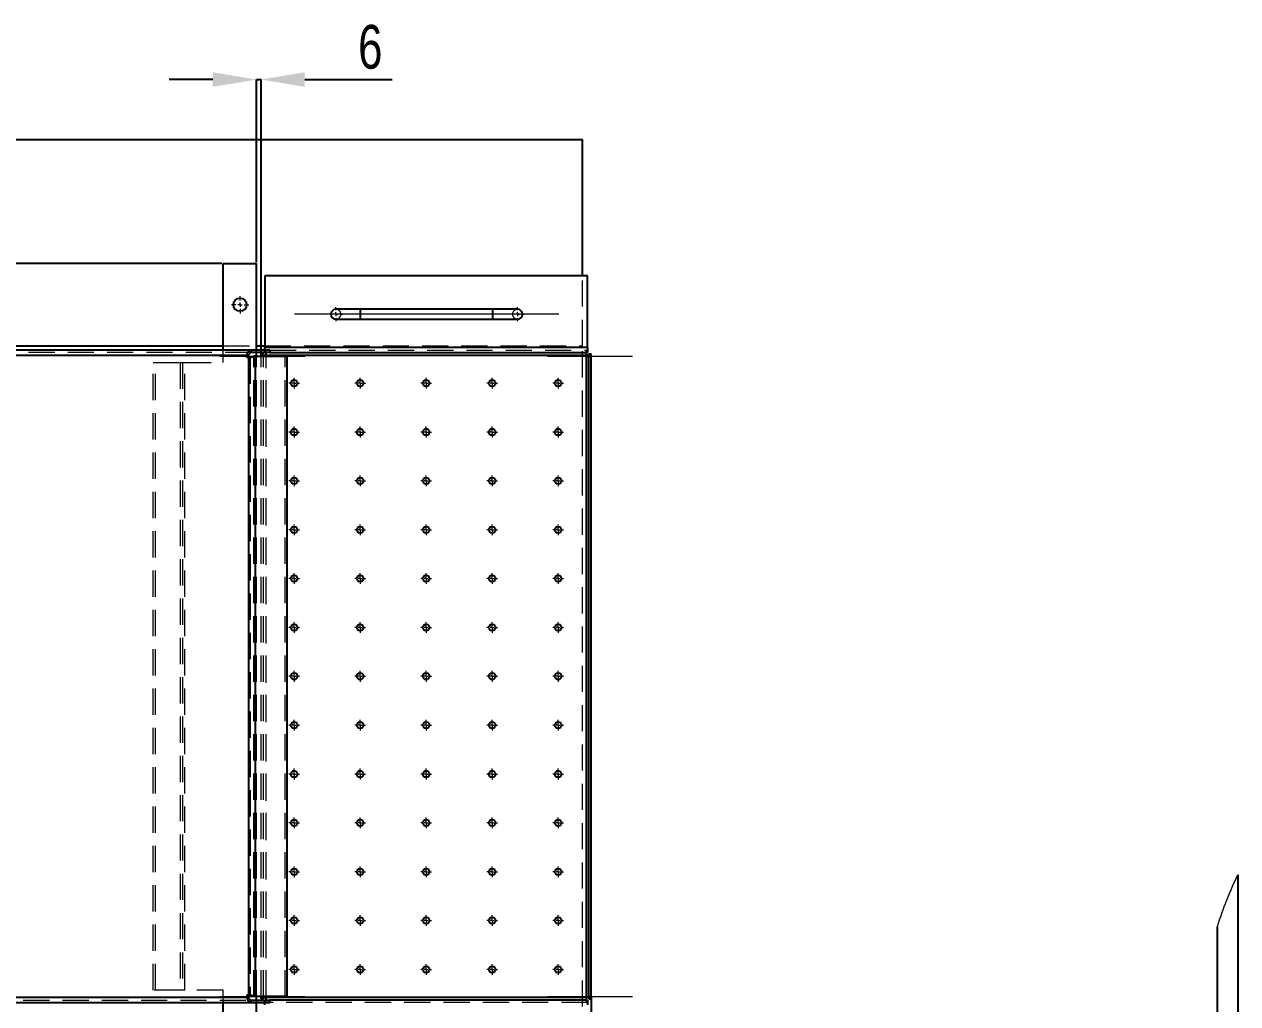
# Model space of a CAD drawing. Header units: millimetres. Extents: x 15 to 1266, y -324 to 294.
# Drawn here: x 541.8 to 600.6, y 76.3 to 123.7 of the extents above; entities that cross this region are included whole.
import ezdxf

# ---------------------------------------------------------------- set-up
doc = ezdxf.new("R2010")
doc.units = ezdxf.units.MM
doc.header["$PDSIZE"] = -1
doc.linetypes.add('CENTERX2', pattern=[20.32, 12.7, -2.54, 2.54, -2.54])
doc.linetypes.add('HIDDEN', pattern=[1.905, 1.27, -0.635])
doc.layers.add('FORMAT', color=7, linetype='Continuous')
doc.styles.add('SLDTEXTSTYLE0', font='TXT', dxfattribs={"width": 0.75})
doc.dimstyles.new('SLDDIMSTYLE2', dxfattribs={"dimtxt": 2.116667, "dimasz": 2.116667, "dimexe": 0, "dimexo": 0.625, "dimgap": 0.529167, "dimtad": 1, "dimdec": 0, "dimlfac": 25, "dimrnd": 1e-09, "dimzin": 12, "dimtxsty": 'SLDTEXTSTYLE0', "dimsah": 1, "dimcen": 2.5, "dimazin": 3, "dimtfac": 1, "dimtdec": 0, "dimtmove": 0, "dimatfit": 3, "dimfrac": 2, "dimtzin": 12})
doc.dimstyles.new('SLDDIMSTYLE4', dxfattribs={"dimtxt": 2.116667, "dimasz": 2.116667, "dimexe": 0, "dimexo": 0.625, "dimgap": 0.529167, "dimtad": 1, "dimdec": 0, "dimlfac": 25, "dimrnd": 1e-09, "dimzin": 12, "dimtxsty": 'SLDTEXTSTYLE0', "dimsah": 1, "dimcen": 2.5, "dimazin": 3, "dimtfac": 1, "dimtdec": 0, "dimtmove": 0, "dimatfit": 0, "dimfrac": 2, "dimtzin": 12})

# ---------------------------------------------------------------- blocks, each defined once
blk = doc.blocks.new('*D586')
at = {"layer": 'Defpoints', "color": 0}
for p in [(569.298, 76.651), (497.665, 76.354), (569.298, 50.154)]:
    blk.add_point(p, dxfattribs=at)
at = {"layer": 'FORMAT', "color": 0, "lineweight": -2}
for p, q in [((569.298, 76.588), (569.298, 50.154)), ((497.665, 76.292), (497.665, 50.154)), ((499.782, 50.154), (567.182, 50.154))]:
    blk.add_line(p, q, dxfattribs=at)
at = {"layer": 'FORMAT', "color": 0}
for points in [[(499.782, 50.507), (499.782, 49.801), (497.665, 50.154)], [(567.182, 50.507), (567.182, 49.801), (569.298, 50.154)]]:
    blk.add_solid(points, dxfattribs=at)
at = {"layer": 'FORMAT', "color": 0, "insert": (530.751, 52.8), "char_height": 2.1167, "attachment_point": 2, "style": 'SLDTEXTSTYLE0'}
blk.add_mtext('\\A1;1791', dxfattribs=at)
blk = doc.blocks.new('*D587')
at = {"layer": 'Defpoints', "color": 0}
for p in [(551.461, 112.154), (483.214, 72.154), (551.461, 72.154)]:
    blk.add_point(p, dxfattribs=at)
at = {"layer": 'FORMAT', "color": 0, "lineweight": -2}
for p, q in [((551.398, 112.154), (483.214, 112.154)), ((483.214, 110.038), (483.214, 74.271)), ((551.398, 72.154), (483.214, 72.154))]:
    blk.add_line(p, q, dxfattribs=at)
at = {"layer": 'FORMAT', "color": 0}
for points in [[(482.861, 110.038), (483.566, 110.038), (483.214, 112.154)], [(482.861, 74.271), (483.566, 74.271), (483.214, 72.154)]]:
    blk.add_solid(points, dxfattribs=at)
at = {"layer": 'FORMAT', "color": 0, "insert": (480.568, 92.41), "char_height": 2.1167, "attachment_point": 2, "rotation": 90, "style": 'SLDTEXTSTYLE0'}
blk.add_mtext('\\A1;1000', dxfattribs=at)
blk = doc.blocks.new('*D588')
at = {"layer": 'Defpoints', "color": 0}
for p in [(553.075, 121.06), (553.075, 112.154), (553.298, 107.658)]:
    blk.add_point(p, dxfattribs=at)
at = {"layer": 'FORMAT', "color": 0, "lineweight": -2}
for p, q in [((550.958, 121.06), (548.842, 121.06)), ((553.075, 112.217), (553.075, 121.06)), ((553.075, 121.06), (553.298, 121.06)), ((553.298, 107.72), (553.298, 121.06)), ((555.415, 121.06), (559.648, 121.06))]:
    blk.add_line(p, q, dxfattribs=at)
at = {"layer": 'FORMAT', "color": 0}
for points in [[(550.958, 121.413), (550.958, 120.708), (553.075, 121.06)], [(555.415, 121.413), (555.415, 120.708), (553.298, 121.06)]]:
    blk.add_solid(points, dxfattribs=at)
at = {"layer": 'FORMAT', "color": 0, "insert": (558.59, 123.706), "char_height": 2.1167, "attachment_point": 2, "style": 'SLDTEXTSTYLE0'}
blk.add_mtext('\\A1;6', dxfattribs=at)
blk = doc.blocks.new('SW_CENTERMARKSYMBOL_4')
at = {"color": 0, "linetype": 'Continuous', "lineweight": 18}
for p, q in [((-0.2, 0), (-0.42, 0)), ((0, 0), (-0.1, 0)), ((0, 0.2), (0, 0.42)), ((0, 0), (0, 0.1)), ((0, 0), (0, -0.1)), ((0, 0), (0.1, 0)), ((0.2, 0), (0.42, 0)), ((0, -0.2), (0, -0.42))]:
    blk.add_line(p, q, dxfattribs=at)
blk = doc.blocks.new('SW_CENTERMARKSYMBOL_5')
at = {"color": 0, "linetype": 'Continuous', "lineweight": 18}
for p, q in [((-0.2, 0), (-0.34, 0)), ((0, 0), (-0.1, 0)), ((0, 0.2), (0, 0.34)), ((0, 0), (0, 0.1)), ((0, 0), (0, -0.1)), ((0, 0), (0.1, 0)), ((0.2, 0), (0.34, 0)), ((0, -0.2), (0, -0.34))]:
    blk.add_line(p, q, dxfattribs=at)
blk = doc.blocks.new('SW_CENTERMARKSYMBOL_6')
at = {"color": 0, "linetype": 'Continuous', "lineweight": 18}
for p, q in [((-0.2, 0), (-0.34, 0)), ((0, 0), (-0.1, 0)), ((0, 0.2), (0, 0.34)), ((0, 0), (0, 0.1)), ((0, 0), (0, -0.1)), ((0, 0), (0.1, 0)), ((0.2, 0), (0.34, 0)), ((0, -0.2), (0, -0.34))]:
    blk.add_line(p, q, dxfattribs=at)
blk = doc.blocks.new('SW_CENTERMARKSYMBOL_9')
at = {"color": 0, "linetype": 'Continuous', "lineweight": 18}
for p, q in [((-0.2, 0), (-0.26, 0)), ((0, 0), (-0.1, 0)), ((0, 0.2), (0, 0.26)), ((0, 0), (0, 0.1)), ((0, 0), (0, -0.1)), ((0, 0), (0.1, 0)), ((0.2, 0), (0.26, 0)), ((0, -0.2), (0, -0.26))]:
    blk.add_line(p, q, dxfattribs=at)
blk = doc.blocks.new('SW_CENTERMARKSYMBOL_10')
at = {"color": 0, "linetype": 'Continuous', "lineweight": 18}
for p, q in [((-0.2, 0), (-0.26, 0)), ((0, 0), (-0.1, 0)), ((0, 0.2), (0, 0.26)), ((0, 0), (0, 0.1)), ((0, 0), (0, -0.1)), ((0, 0), (0.1, 0)), ((0.2, 0), (0.26, 0)), ((0, -0.2), (0, -0.26))]:
    blk.add_line(p, q, dxfattribs=at)
blk = doc.blocks.new('SW_CENTERMARKSYMBOL_11')
at = {"color": 0, "linetype": 'Continuous', "lineweight": 18}
for p, q in [((-0.2, 0), (-0.26, 0)), ((0, 0), (-0.1, 0)), ((0, 0.2), (0, 0.26)), ((0, 0), (0, 0.1)), ((0, 0), (0, -0.1)), ((0, 0), (0.1, 0)), ((0.2, 0), (0.26, 0)), ((0, -0.2), (0, -0.26))]:
    blk.add_line(p, q, dxfattribs=at)
blk = doc.blocks.new('SW_CENTERMARKSYMBOL_12')
at = {"color": 0, "linetype": 'Continuous', "lineweight": 18}
for p, q in [((-0.2, 0), (-0.26, 0)), ((0, 0), (-0.1, 0)), ((0, 0.2), (0, 0.26)), ((0, 0), (0, 0.1)), ((0, 0), (0, -0.1)), ((0, 0), (0.1, 0)), ((0.2, 0), (0.26, 0)), ((0, -0.2), (0, -0.26))]:
    blk.add_line(p, q, dxfattribs=at)
blk = doc.blocks.new('SW_CENTERMARKSYMBOL_13')
at = {"color": 0, "linetype": 'Continuous', "lineweight": 18}
for p, q in [((-0.2, 0), (-0.26, 0)), ((0, 0), (-0.1, 0)), ((0, 0.2), (0, 0.26)), ((0, 0), (0, 0.1)), ((0, 0), (0, -0.1)), ((0, 0), (0.1, 0)), ((0.2, 0), (0.26, 0)), ((0, -0.2), (0, -0.26))]:
    blk.add_line(p, q, dxfattribs=at)
blk = doc.blocks.new('SW_CENTERMARKSYMBOL_14')
at = {"color": 0, "linetype": 'Continuous', "lineweight": 18}
for p, q in [((-0.2, 0), (-0.26, 0)), ((0, 0), (-0.1, 0)), ((0, 0.2), (0, 0.26)), ((0, 0), (0, 0.1)), ((0, 0), (0, -0.1)), ((0, 0), (0.1, 0)), ((0.2, 0), (0.26, 0)), ((0, -0.2), (0, -0.26))]:
    blk.add_line(p, q, dxfattribs=at)
blk = doc.blocks.new('SW_CENTERMARKSYMBOL_15')
at = {"color": 0, "linetype": 'Continuous', "lineweight": 18}
for p, q in [((-0.2, 0), (-0.26, 0)), ((0, 0), (-0.1, 0)), ((0, 0.2), (0, 0.26)), ((0, 0), (0, 0.1)), ((0, 0), (0, -0.1)), ((0, 0), (0.1, 0)), ((0.2, 0), (0.26, 0)), ((0, -0.2), (0, -0.26))]:
    blk.add_line(p, q, dxfattribs=at)
blk = doc.blocks.new('SW_CENTERMARKSYMBOL_16')
at = {"color": 0, "linetype": 'Continuous', "lineweight": 18}
for p, q in [((-0.2, 0), (-0.26, 0)), ((0, 0), (-0.1, 0)), ((0, 0.2), (0, 0.26)), ((0, 0), (0, 0.1)), ((0, 0), (0, -0.1)), ((0, 0), (0.1, 0)), ((0.2, 0), (0.26, 0)), ((0, -0.2), (0, -0.26))]:
    blk.add_line(p, q, dxfattribs=at)
blk = doc.blocks.new('SW_CENTERMARKSYMBOL_17')
at = {"color": 0, "linetype": 'Continuous', "lineweight": 18}
for p, q in [((-0.2, 0), (-0.26, 0)), ((0, 0), (-0.1, 0)), ((0, 0.2), (0, 0.26)), ((0, 0), (0, 0.1)), ((0, 0), (0, -0.1)), ((0, 0), (0.1, 0)), ((0.2, 0), (0.26, 0)), ((0, -0.2), (0, -0.26))]:
    blk.add_line(p, q, dxfattribs=at)
blk = doc.blocks.new('SW_CENTERMARKSYMBOL_18')
at = {"color": 0, "linetype": 'Continuous', "lineweight": 18}
for p, q in [((-0.2, 0), (-0.26, 0)), ((0, 0), (-0.1, 0)), ((0, 0.2), (0, 0.26)), ((0, 0), (0, 0.1)), ((0, 0), (0, -0.1)), ((0, 0), (0.1, 0)), ((0.2, 0), (0.26, 0)), ((0, -0.2), (0, -0.26))]:
    blk.add_line(p, q, dxfattribs=at)
blk = doc.blocks.new('SW_CENTERMARKSYMBOL_19')
at = {"color": 0, "linetype": 'Continuous', "lineweight": 18}
for p, q in [((-0.2, 0), (-0.26, 0)), ((0, 0), (-0.1, 0)), ((0, 0.2), (0, 0.26)), ((0, 0), (0, 0.1)), ((0, 0), (0, -0.1)), ((0, 0), (0.1, 0)), ((0.2, 0), (0.26, 0)), ((0, -0.2), (0, -0.26))]:
    blk.add_line(p, q, dxfattribs=at)
blk = doc.blocks.new('SW_CENTERMARKSYMBOL_20')
at = {"color": 0, "linetype": 'Continuous', "lineweight": 18}
for p, q in [((-0.2, 0), (-0.26, 0)), ((0, 0), (-0.1, 0)), ((0, 0.2), (0, 0.26)), ((0, 0), (0, 0.1)), ((0, 0), (0, -0.1)), ((0, 0), (0.1, 0)), ((0.2, 0), (0.26, 0)), ((0, -0.2), (0, -0.26))]:
    blk.add_line(p, q, dxfattribs=at)
blk = doc.blocks.new('SW_CENTERMARKSYMBOL_21')
at = {"color": 0, "linetype": 'Continuous', "lineweight": 18}
for p, q in [((-0.2, 0), (-0.26, 0)), ((0, 0), (-0.1, 0)), ((0, 0.2), (0, 0.26)), ((0, 0), (0, 0.1)), ((0, 0), (0, -0.1)), ((0, 0), (0.1, 0)), ((0.2, 0), (0.26, 0)), ((0, -0.2), (0, -0.26))]:
    blk.add_line(p, q, dxfattribs=at)
blk = doc.blocks.new('SW_CENTERMARKSYMBOL_22')
at = {"color": 0, "linetype": 'Continuous', "lineweight": 18}
for p, q in [((-0.2, 0), (-0.26, 0)), ((0, 0), (-0.1, 0)), ((0, 0.2), (0, 0.26)), ((0, 0), (0, 0.1)), ((0, 0), (0, -0.1)), ((0, 0), (0.1, 0)), ((0.2, 0), (0.26, 0)), ((0, -0.2), (0, -0.26))]:
    blk.add_line(p, q, dxfattribs=at)
blk = doc.blocks.new('SW_CENTERMARKSYMBOL_23')
at = {"color": 0, "linetype": 'Continuous', "lineweight": 18}
for p, q in [((-0.2, 0), (-0.26, 0)), ((0, 0), (-0.1, 0)), ((0, 0.2), (0, 0.26)), ((0, 0), (0, 0.1)), ((0, 0), (0, -0.1)), ((0, 0), (0.1, 0)), ((0.2, 0), (0.26, 0)), ((0, -0.2), (0, -0.26))]:
    blk.add_line(p, q, dxfattribs=at)
blk = doc.blocks.new('SW_CENTERMARKSYMBOL_24')
at = {"color": 0, "linetype": 'Continuous', "lineweight": 18}
for p, q in [((-0.2, 0), (-0.26, 0)), ((0, 0), (-0.1, 0)), ((0, 0.2), (0, 0.26)), ((0, 0), (0, 0.1)), ((0, 0), (0, -0.1)), ((0, 0), (0.1, 0)), ((0.2, 0), (0.26, 0)), ((0, -0.2), (0, -0.26))]:
    blk.add_line(p, q, dxfattribs=at)
blk = doc.blocks.new('SW_CENTERMARKSYMBOL_25')
at = {"color": 0, "linetype": 'Continuous', "lineweight": 18}
for p, q in [((-0.2, 0), (-0.26, 0)), ((0, 0), (-0.1, 0)), ((0, 0.2), (0, 0.26)), ((0, 0), (0, 0.1)), ((0, 0), (0, -0.1)), ((0, 0), (0.1, 0)), ((0.2, 0), (0.26, 0)), ((0, -0.2), (0, -0.26))]:
    blk.add_line(p, q, dxfattribs=at)
blk = doc.blocks.new('SW_CENTERMARKSYMBOL_26')
at = {"color": 0, "linetype": 'Continuous', "lineweight": 18}
for p, q in [((-0.2, 0), (-0.26, 0)), ((0, 0), (-0.1, 0)), ((0, 0.2), (0, 0.26)), ((0, 0), (0, 0.1)), ((0, 0), (0, -0.1)), ((0, 0), (0.1, 0)), ((0.2, 0), (0.26, 0)), ((0, -0.2), (0, -0.26))]:
    blk.add_line(p, q, dxfattribs=at)
blk = doc.blocks.new('SW_CENTERMARKSYMBOL_27')
at = {"color": 0, "linetype": 'Continuous', "lineweight": 18}
for p, q in [((-0.2, 0), (-0.26, 0)), ((0, 0), (-0.1, 0)), ((0, 0.2), (0, 0.26)), ((0, 0), (0, 0.1)), ((0, 0), (0, -0.1)), ((0, 0), (0.1, 0)), ((0.2, 0), (0.26, 0)), ((0, -0.2), (0, -0.26))]:
    blk.add_line(p, q, dxfattribs=at)
blk = doc.blocks.new('SW_CENTERMARKSYMBOL_28')
at = {"color": 0, "linetype": 'Continuous', "lineweight": 18}
for p, q in [((-0.2, 0), (-0.26, 0)), ((0, 0), (-0.1, 0)), ((0, 0.2), (0, 0.26)), ((0, 0), (0, 0.1)), ((0, 0), (0, -0.1)), ((0, 0), (0.1, 0)), ((0.2, 0), (0.26, 0)), ((0, -0.2), (0, -0.26))]:
    blk.add_line(p, q, dxfattribs=at)
blk = doc.blocks.new('SW_CENTERMARKSYMBOL_29')
at = {"color": 0, "linetype": 'Continuous', "lineweight": 18}
for p, q in [((-0.2, 0), (-0.26, 0)), ((0, 0), (-0.1, 0)), ((0, 0.2), (0, 0.26)), ((0, 0), (0, 0.1)), ((0, 0), (0, -0.1)), ((0, 0), (0.1, 0)), ((0.2, 0), (0.26, 0)), ((0, -0.2), (0, -0.26))]:
    blk.add_line(p, q, dxfattribs=at)
blk = doc.blocks.new('SW_CENTERMARKSYMBOL_30')
at = {"color": 0, "linetype": 'Continuous', "lineweight": 18}
for p, q in [((-0.2, 0), (-0.26, 0)), ((0, 0), (-0.1, 0)), ((0, 0.2), (0, 0.26)), ((0, 0), (0, 0.1)), ((0, 0), (0, -0.1)), ((0, 0), (0.1, 0)), ((0.2, 0), (0.26, 0)), ((0, -0.2), (0, -0.26))]:
    blk.add_line(p, q, dxfattribs=at)
blk = doc.blocks.new('SW_CENTERMARKSYMBOL_31')
at = {"color": 0, "linetype": 'Continuous', "lineweight": 18}
for p, q in [((-0.2, 0), (-0.26, 0)), ((0, 0), (-0.1, 0)), ((0, 0.2), (0, 0.26)), ((0, 0), (0, 0.1)), ((0, 0), (0, -0.1)), ((0, 0), (0.1, 0)), ((0.2, 0), (0.26, 0)), ((0, -0.2), (0, -0.26))]:
    blk.add_line(p, q, dxfattribs=at)
blk = doc.blocks.new('SW_CENTERMARKSYMBOL_32')
at = {"color": 0, "linetype": 'Continuous', "lineweight": 18}
for p, q in [((-0.2, 0), (-0.26, 0)), ((0, 0), (-0.1, 0)), ((0, 0.2), (0, 0.26)), ((0, 0), (0, 0.1)), ((0, 0), (0, -0.1)), ((0, 0), (0.1, 0)), ((0.2, 0), (0.26, 0)), ((0, -0.2), (0, -0.26))]:
    blk.add_line(p, q, dxfattribs=at)
blk = doc.blocks.new('SW_CENTERMARKSYMBOL_33')
at = {"color": 0, "linetype": 'Continuous', "lineweight": 18}
for p, q in [((-0.2, 0), (-0.26, 0)), ((0, 0), (-0.1, 0)), ((0, 0.2), (0, 0.26)), ((0, 0), (0, 0.1)), ((0, 0), (0, -0.1)), ((0, 0), (0.1, 0)), ((0.2, 0), (0.26, 0)), ((0, -0.2), (0, -0.26))]:
    blk.add_line(p, q, dxfattribs=at)
blk = doc.blocks.new('SW_CENTERMARKSYMBOL_34')
at = {"color": 0, "linetype": 'Continuous', "lineweight": 18}
for p, q in [((-0.2, 0), (-0.26, 0)), ((0, 0), (-0.1, 0)), ((0, 0.2), (0, 0.26)), ((0, 0), (0, 0.1)), ((0, 0), (0, -0.1)), ((0, 0), (0.1, 0)), ((0.2, 0), (0.26, 0)), ((0, -0.2), (0, -0.26))]:
    blk.add_line(p, q, dxfattribs=at)
blk = doc.blocks.new('SW_CENTERMARKSYMBOL_35')
at = {"color": 0, "linetype": 'Continuous', "lineweight": 18}
for p, q in [((-0.2, 0), (-0.26, 0)), ((0, 0), (-0.1, 0)), ((0, 0.2), (0, 0.26)), ((0, 0), (0, 0.1)), ((0, 0), (0, -0.1)), ((0, 0), (0.1, 0)), ((0.2, 0), (0.26, 0)), ((0, -0.2), (0, -0.26))]:
    blk.add_line(p, q, dxfattribs=at)
blk = doc.blocks.new('SW_CENTERMARKSYMBOL_36')
at = {"color": 0, "linetype": 'Continuous', "lineweight": 18}
for p, q in [((-0.2, 0), (-0.26, 0)), ((0, 0), (-0.1, 0)), ((0, 0.2), (0, 0.26)), ((0, 0), (0, 0.1)), ((0, 0), (0, -0.1)), ((0, 0), (0.1, 0)), ((0.2, 0), (0.26, 0)), ((0, -0.2), (0, -0.26))]:
    blk.add_line(p, q, dxfattribs=at)
blk = doc.blocks.new('SW_CENTERMARKSYMBOL_37')
at = {"color": 0, "linetype": 'Continuous', "lineweight": 18}
for p, q in [((-0.2, 0), (-0.26, 0)), ((0, 0), (-0.1, 0)), ((0, 0.2), (0, 0.26)), ((0, 0), (0, 0.1)), ((0, 0), (0, -0.1)), ((0, 0), (0.1, 0)), ((0.2, 0), (0.26, 0)), ((0, -0.2), (0, -0.26))]:
    blk.add_line(p, q, dxfattribs=at)
blk = doc.blocks.new('SW_CENTERMARKSYMBOL_38')
at = {"color": 0, "linetype": 'Continuous', "lineweight": 18}
for p, q in [((-0.2, 0), (-0.26, 0)), ((0, 0), (-0.1, 0)), ((0, 0.2), (0, 0.26)), ((0, 0), (0, 0.1)), ((0, 0), (0, -0.1)), ((0, 0), (0.1, 0)), ((0.2, 0), (0.26, 0)), ((0, -0.2), (0, -0.26))]:
    blk.add_line(p, q, dxfattribs=at)
blk = doc.blocks.new('SW_CENTERMARKSYMBOL_39')
at = {"color": 0, "linetype": 'Continuous', "lineweight": 18}
for p, q in [((-0.2, 0), (-0.26, 0)), ((0, 0), (-0.1, 0)), ((0, 0.2), (0, 0.26)), ((0, 0), (0, 0.1)), ((0, 0), (0, -0.1)), ((0, 0), (0.1, 0)), ((0.2, 0), (0.26, 0)), ((0, -0.2), (0, -0.26))]:
    blk.add_line(p, q, dxfattribs=at)
blk = doc.blocks.new('SW_CENTERMARKSYMBOL_40')
at = {"color": 0, "linetype": 'Continuous', "lineweight": 18}
for p, q in [((-0.2, 0), (-0.26, 0)), ((0, 0), (-0.1, 0)), ((0, 0.2), (0, 0.26)), ((0, 0), (0, 0.1)), ((0, 0), (0, -0.1)), ((0, 0), (0.1, 0)), ((0.2, 0), (0.26, 0)), ((0, -0.2), (0, -0.26))]:
    blk.add_line(p, q, dxfattribs=at)
blk = doc.blocks.new('SW_CENTERMARKSYMBOL_41')
at = {"color": 0, "linetype": 'Continuous', "lineweight": 18}
for p, q in [((-0.2, 0), (-0.26, 0)), ((0, 0), (-0.1, 0)), ((0, 0.2), (0, 0.26)), ((0, 0), (0, 0.1)), ((0, 0), (0, -0.1)), ((0, 0), (0.1, 0)), ((0.2, 0), (0.26, 0)), ((0, -0.2), (0, -0.26))]:
    blk.add_line(p, q, dxfattribs=at)
blk = doc.blocks.new('SW_CENTERMARKSYMBOL_42')
at = {"color": 0, "linetype": 'Continuous', "lineweight": 18}
for p, q in [((-0.2, 0), (-0.26, 0)), ((0, 0), (-0.1, 0)), ((0, 0.2), (0, 0.26)), ((0, 0), (0, 0.1)), ((0, 0), (0, -0.1)), ((0, 0), (0.1, 0)), ((0.2, 0), (0.26, 0)), ((0, -0.2), (0, -0.26))]:
    blk.add_line(p, q, dxfattribs=at)
blk = doc.blocks.new('SW_CENTERMARKSYMBOL_43')
at = {"color": 0, "linetype": 'Continuous', "lineweight": 18}
for p, q in [((-0.2, 0), (-0.26, 0)), ((0, 0), (-0.1, 0)), ((0, 0.2), (0, 0.26)), ((0, 0), (0, 0.1)), ((0, 0), (0, -0.1)), ((0, 0), (0.1, 0)), ((0.2, 0), (0.26, 0)), ((0, -0.2), (0, -0.26))]:
    blk.add_line(p, q, dxfattribs=at)
blk = doc.blocks.new('SW_CENTERMARKSYMBOL_44')
at = {"color": 0, "linetype": 'Continuous', "lineweight": 18}
for p, q in [((-0.2, 0), (-0.26, 0)), ((0, 0), (-0.1, 0)), ((0, 0.2), (0, 0.26)), ((0, 0), (0, 0.1)), ((0, 0), (0, -0.1)), ((0, 0), (0.1, 0)), ((0.2, 0), (0.26, 0)), ((0, -0.2), (0, -0.26))]:
    blk.add_line(p, q, dxfattribs=at)
blk = doc.blocks.new('SW_CENTERMARKSYMBOL_45')
at = {"color": 0, "linetype": 'Continuous', "lineweight": 18}
for p, q in [((-0.2, 0), (-0.26, 0)), ((0, 0), (-0.1, 0)), ((0, 0.2), (0, 0.26)), ((0, 0), (0, 0.1)), ((0, 0), (0, -0.1)), ((0, 0), (0.1, 0)), ((0.2, 0), (0.26, 0)), ((0, -0.2), (0, -0.26))]:
    blk.add_line(p, q, dxfattribs=at)
blk = doc.blocks.new('SW_CENTERMARKSYMBOL_46')
at = {"color": 0, "linetype": 'Continuous', "lineweight": 18}
for p, q in [((-0.2, 0), (-0.26, 0)), ((0, 0), (-0.1, 0)), ((0, 0.2), (0, 0.26)), ((0, 0), (0, 0.1)), ((0, 0), (0, -0.1)), ((0, 0), (0.1, 0)), ((0.2, 0), (0.26, 0)), ((0, -0.2), (0, -0.26))]:
    blk.add_line(p, q, dxfattribs=at)
blk = doc.blocks.new('SW_CENTERMARKSYMBOL_47')
at = {"color": 0, "linetype": 'Continuous', "lineweight": 18}
for p, q in [((-0.2, 0), (-0.26, 0)), ((0, 0), (-0.1, 0)), ((0, 0.2), (0, 0.26)), ((0, 0), (0, 0.1)), ((0, 0), (0, -0.1)), ((0, 0), (0.1, 0)), ((0.2, 0), (0.26, 0)), ((0, -0.2), (0, -0.26))]:
    blk.add_line(p, q, dxfattribs=at)
blk = doc.blocks.new('SW_CENTERMARKSYMBOL_48')
at = {"color": 0, "linetype": 'Continuous', "lineweight": 18}
for p, q in [((-0.2, 0), (-0.26, 0)), ((0, 0), (-0.1, 0)), ((0, 0.2), (0, 0.26)), ((0, 0), (0, 0.1)), ((0, 0), (0, -0.1)), ((0, 0), (0.1, 0)), ((0.2, 0), (0.26, 0)), ((0, -0.2), (0, -0.26))]:
    blk.add_line(p, q, dxfattribs=at)
blk = doc.blocks.new('SW_CENTERMARKSYMBOL_49')
at = {"color": 0, "linetype": 'Continuous', "lineweight": 18}
for p, q in [((-0.2, 0), (-0.26, 0)), ((0, 0), (-0.1, 0)), ((0, 0.2), (0, 0.26)), ((0, 0), (0, 0.1)), ((0, 0), (0, -0.1)), ((0, 0), (0.1, 0)), ((0.2, 0), (0.26, 0)), ((0, -0.2), (0, -0.26))]:
    blk.add_line(p, q, dxfattribs=at)
blk = doc.blocks.new('SW_CENTERMARKSYMBOL_50')
at = {"color": 0, "linetype": 'Continuous', "lineweight": 18}
for p, q in [((-0.2, 0), (-0.26, 0)), ((0, 0), (-0.1, 0)), ((0, 0.2), (0, 0.26)), ((0, 0), (0, 0.1)), ((0, 0), (0, -0.1)), ((0, 0), (0.1, 0)), ((0.2, 0), (0.26, 0)), ((0, -0.2), (0, -0.26))]:
    blk.add_line(p, q, dxfattribs=at)
blk = doc.blocks.new('SW_CENTERMARKSYMBOL_51')
at = {"color": 0, "linetype": 'Continuous', "lineweight": 18}
for p, q in [((-0.2, 0), (-0.26, 0)), ((0, 0), (-0.1, 0)), ((0, 0.2), (0, 0.26)), ((0, 0), (0, 0.1)), ((0, 0), (0, -0.1)), ((0, 0), (0.1, 0)), ((0.2, 0), (0.26, 0)), ((0, -0.2), (0, -0.26))]:
    blk.add_line(p, q, dxfattribs=at)
blk = doc.blocks.new('SW_CENTERMARKSYMBOL_52')
at = {"color": 0, "linetype": 'Continuous', "lineweight": 18}
for p, q in [((-0.2, 0), (-0.26, 0)), ((0, 0), (-0.1, 0)), ((0, 0.2), (0, 0.26)), ((0, 0), (0, 0.1)), ((0, 0), (0, -0.1)), ((0, 0), (0.1, 0)), ((0.2, 0), (0.26, 0)), ((0, -0.2), (0, -0.26))]:
    blk.add_line(p, q, dxfattribs=at)
blk = doc.blocks.new('SW_CENTERMARKSYMBOL_53')
at = {"color": 0, "linetype": 'Continuous', "lineweight": 18}
for p, q in [((-0.2, 0), (-0.26, 0)), ((0, 0), (-0.1, 0)), ((0, 0.2), (0, 0.26)), ((0, 0), (0, 0.1)), ((0, 0), (0, -0.1)), ((0, 0), (0.1, 0)), ((0.2, 0), (0.26, 0)), ((0, -0.2), (0, -0.26))]:
    blk.add_line(p, q, dxfattribs=at)
blk = doc.blocks.new('SW_CENTERMARKSYMBOL_54')
at = {"color": 0, "linetype": 'Continuous', "lineweight": 18}
for p, q in [((-0.2, 0), (-0.26, 0)), ((0, 0), (-0.1, 0)), ((0, 0.2), (0, 0.26)), ((0, 0), (0, 0.1)), ((0, 0), (0, -0.1)), ((0, 0), (0.1, 0)), ((0.2, 0), (0.26, 0)), ((0, -0.2), (0, -0.26))]:
    blk.add_line(p, q, dxfattribs=at)
blk = doc.blocks.new('SW_CENTERMARKSYMBOL_55')
at = {"color": 0, "linetype": 'Continuous', "lineweight": 18}
for p, q in [((-0.2, 0), (-0.26, 0)), ((0, 0), (-0.1, 0)), ((0, 0.2), (0, 0.26)), ((0, 0), (0, 0.1)), ((0, 0), (0, -0.1)), ((0, 0), (0.1, 0)), ((0.2, 0), (0.26, 0)), ((0, -0.2), (0, -0.26))]:
    blk.add_line(p, q, dxfattribs=at)
blk = doc.blocks.new('SW_CENTERMARKSYMBOL_56')
at = {"color": 0, "linetype": 'Continuous', "lineweight": 18}
for p, q in [((-0.2, 0), (-0.26, 0)), ((0, 0), (-0.1, 0)), ((0, 0.2), (0, 0.26)), ((0, 0), (0, 0.1)), ((0, 0), (0, -0.1)), ((0, 0), (0.1, 0)), ((0.2, 0), (0.26, 0)), ((0, -0.2), (0, -0.26))]:
    blk.add_line(p, q, dxfattribs=at)
blk = doc.blocks.new('SW_CENTERMARKSYMBOL_57')
at = {"color": 0, "linetype": 'Continuous', "lineweight": 18}
for p, q in [((-0.2, 0), (-0.26, 0)), ((0, 0), (-0.1, 0)), ((0, 0.2), (0, 0.26)), ((0, 0), (0, 0.1)), ((0, 0), (0, -0.1)), ((0, 0), (0.1, 0)), ((0.2, 0), (0.26, 0)), ((0, -0.2), (0, -0.26))]:
    blk.add_line(p, q, dxfattribs=at)
blk = doc.blocks.new('SW_CENTERMARKSYMBOL_58')
at = {"color": 0, "linetype": 'Continuous', "lineweight": 18}
for p, q in [((-0.2, 0), (-0.26, 0)), ((0, 0), (-0.1, 0)), ((0, 0.2), (0, 0.26)), ((0, 0), (0, 0.1)), ((0, 0), (0, -0.1)), ((0, 0), (0.1, 0)), ((0.2, 0), (0.26, 0)), ((0, -0.2), (0, -0.26))]:
    blk.add_line(p, q, dxfattribs=at)
blk = doc.blocks.new('SW_CENTERMARKSYMBOL_59')
at = {"color": 0, "linetype": 'Continuous', "lineweight": 18}
for p, q in [((-0.2, 0), (-0.26, 0)), ((0, 0), (-0.1, 0)), ((0, 0.2), (0, 0.26)), ((0, 0), (0, 0.1)), ((0, 0), (0, -0.1)), ((0, 0), (0.1, 0)), ((0.2, 0), (0.26, 0)), ((0, -0.2), (0, -0.26))]:
    blk.add_line(p, q, dxfattribs=at)
blk = doc.blocks.new('SW_CENTERMARKSYMBOL_60')
at = {"color": 0, "linetype": 'Continuous', "lineweight": 18}
for p, q in [((-0.2, 0), (-0.26, 0)), ((0, 0), (-0.1, 0)), ((0, 0.2), (0, 0.26)), ((0, 0), (0, 0.1)), ((0, 0), (0, -0.1)), ((0, 0), (0.1, 0)), ((0.2, 0), (0.26, 0)), ((0, -0.2), (0, -0.26))]:
    blk.add_line(p, q, dxfattribs=at)
blk = doc.blocks.new('SW_CENTERMARKSYMBOL_61')
at = {"color": 0, "linetype": 'Continuous', "lineweight": 18}
for p, q in [((-0.2, 0), (-0.26, 0)), ((0, 0), (-0.1, 0)), ((0, 0.2), (0, 0.26)), ((0, 0), (0, 0.1)), ((0, 0), (0, -0.1)), ((0, 0), (0.1, 0)), ((0.2, 0), (0.26, 0)), ((0, -0.2), (0, -0.26))]:
    blk.add_line(p, q, dxfattribs=at)
blk = doc.blocks.new('SW_CENTERMARKSYMBOL_62')
at = {"color": 0, "linetype": 'Continuous', "lineweight": 18}
for p, q in [((-0.2, 0), (-0.26, 0)), ((0, 0), (-0.1, 0)), ((0, 0.2), (0, 0.26)), ((0, 0), (0, 0.1)), ((0, 0), (0, -0.1)), ((0, 0), (0.1, 0)), ((0.2, 0), (0.26, 0)), ((0, -0.2), (0, -0.26))]:
    blk.add_line(p, q, dxfattribs=at)
blk = doc.blocks.new('SW_CENTERMARKSYMBOL_63')
at = {"color": 0, "linetype": 'Continuous', "lineweight": 18}
for p, q in [((-0.2, 0), (-0.26, 0)), ((0, 0), (-0.1, 0)), ((0, 0.2), (0, 0.26)), ((0, 0), (0, 0.1)), ((0, 0), (0, -0.1)), ((0, 0), (0.1, 0)), ((0.2, 0), (0.26, 0)), ((0, -0.2), (0, -0.26))]:
    blk.add_line(p, q, dxfattribs=at)
blk = doc.blocks.new('SW_CENTERMARKSYMBOL_64')
at = {"color": 0, "linetype": 'Continuous', "lineweight": 18}
for p, q in [((-0.2, 0), (-0.26, 0)), ((0, 0), (-0.1, 0)), ((0, 0.2), (0, 0.26)), ((0, 0), (0, 0.1)), ((0, 0), (0, -0.1)), ((0, 0), (0.1, 0)), ((0.2, 0), (0.26, 0)), ((0, -0.2), (0, -0.26))]:
    blk.add_line(p, q, dxfattribs=at)
blk = doc.blocks.new('SW_CENTERMARKSYMBOL_65')
at = {"color": 0, "linetype": 'Continuous', "lineweight": 18}
for p, q in [((-0.2, 0), (-0.26, 0)), ((0, 0), (-0.1, 0)), ((0, 0.2), (0, 0.26)), ((0, 0), (0, 0.1)), ((0, 0), (0, -0.1)), ((0, 0), (0.1, 0)), ((0.2, 0), (0.26, 0)), ((0, -0.2), (0, -0.26))]:
    blk.add_line(p, q, dxfattribs=at)
blk = doc.blocks.new('SW_CENTERMARKSYMBOL_66')
at = {"color": 0, "linetype": 'Continuous', "lineweight": 18}
for p, q in [((-0.2, 0), (-0.26, 0)), ((0, 0), (-0.1, 0)), ((0, 0.2), (0, 0.26)), ((0, 0), (0, 0.1)), ((0, 0), (0, -0.1)), ((0, 0), (0.1, 0)), ((0.2, 0), (0.26, 0)), ((0, -0.2), (0, -0.26))]:
    blk.add_line(p, q, dxfattribs=at)
blk = doc.blocks.new('SW_CENTERMARKSYMBOL_67')
at = {"color": 0, "linetype": 'Continuous', "lineweight": 18}
for p, q in [((-0.2, 0), (-0.26, 0)), ((0, 0), (-0.1, 0)), ((0, 0.2), (0, 0.26)), ((0, 0), (0, 0.1)), ((0, 0), (0, -0.1)), ((0, 0), (0.1, 0)), ((0.2, 0), (0.26, 0)), ((0, -0.2), (0, -0.26))]:
    blk.add_line(p, q, dxfattribs=at)
blk = doc.blocks.new('SW_CENTERMARKSYMBOL_68')
at = {"color": 0, "linetype": 'Continuous', "lineweight": 18}
for p, q in [((-0.2, 0), (-0.26, 0)), ((0, 0), (-0.1, 0)), ((0, 0.2), (0, 0.26)), ((0, 0), (0, 0.1)), ((0, 0), (0, -0.1)), ((0, 0), (0.1, 0)), ((0.2, 0), (0.26, 0)), ((0, -0.2), (0, -0.26))]:
    blk.add_line(p, q, dxfattribs=at)
blk = doc.blocks.new('SW_CENTERMARKSYMBOL_69')
at = {"color": 0, "linetype": 'Continuous', "lineweight": 18}
for p, q in [((-0.2, 0), (-0.26, 0)), ((0, 0), (-0.1, 0)), ((0, 0.2), (0, 0.26)), ((0, 0), (0, 0.1)), ((0, 0), (0, -0.1)), ((0, 0), (0.1, 0)), ((0.2, 0), (0.26, 0)), ((0, -0.2), (0, -0.26))]:
    blk.add_line(p, q, dxfattribs=at)
blk = doc.blocks.new('SW_CENTERMARKSYMBOL_70')
at = {"color": 0, "linetype": 'Continuous', "lineweight": 18}
for p, q in [((-0.2, 0), (-0.26, 0)), ((0, 0), (-0.1, 0)), ((0, 0.2), (0, 0.26)), ((0, 0), (0, 0.1)), ((0, 0), (0, -0.1)), ((0, 0), (0.1, 0)), ((0.2, 0), (0.26, 0)), ((0, -0.2), (0, -0.26))]:
    blk.add_line(p, q, dxfattribs=at)
blk = doc.blocks.new('SW_CENTERMARKSYMBOL_71')
at = {"color": 0, "linetype": 'Continuous', "lineweight": 18}
for p, q in [((-0.2, 0), (-0.26, 0)), ((0, 0), (-0.1, 0)), ((0, 0.2), (0, 0.26)), ((0, 0), (0, 0.1)), ((0, 0), (0, -0.1)), ((0, 0), (0.1, 0)), ((0.2, 0), (0.26, 0)), ((0, -0.2), (0, -0.26))]:
    blk.add_line(p, q, dxfattribs=at)
blk = doc.blocks.new('SW_CENTERMARKSYMBOL_72')
at = {"color": 0, "linetype": 'Continuous', "lineweight": 18}
for p, q in [((-0.2, 0), (-0.26, 0)), ((0, 0), (-0.1, 0)), ((0, 0.2), (0, 0.26)), ((0, 0), (0, 0.1)), ((0, 0), (0, -0.1)), ((0, 0), (0.1, 0)), ((0.2, 0), (0.26, 0)), ((0, -0.2), (0, -0.26))]:
    blk.add_line(p, q, dxfattribs=at)
blk = doc.blocks.new('SW_CENTERMARKSYMBOL_73')
at = {"color": 0, "linetype": 'Continuous', "lineweight": 18}
for p, q in [((-0.2, 0), (-0.26, 0)), ((0, 0), (-0.1, 0)), ((0, 0.2), (0, 0.26)), ((0, 0), (0, 0.1)), ((0, 0), (0, -0.1)), ((0, 0), (0.1, 0)), ((0.2, 0), (0.26, 0)), ((0, -0.2), (0, -0.26))]:
    blk.add_line(p, q, dxfattribs=at)

msp = doc.modelspace()

# ---------------------------------------------------------------- linework, layer by layer
at = {"color": 7, "linetype": 'Continuous', "lineweight": 25}
for p, q in [((496.86515, 118.15423), (568.86515, 118.15423)), ((568.86515, 111.55423), (568.86515, 118.15423)), ((551.46065, 107.95423), (551.46065, 112.15423)), ((551.46065, 112.15423), (553.07486, 112.15423)), ((553.07486, 107.95423), (553.07486, 112.15423)), ((569.12172, 111.55423), (553.47486, 111.55423)), ((553.47486, 111.55423), (553.47486, 108.07423)), ((569.12172, 108.07423), (569.12172, 111.55423)), ((558.12172, 109.93423), (556.92172, 109.93423)), ((556.92172, 109.45423), (558.12172, 109.45423)), ((564.52172, 109.93423), (558.12172, 109.93423)), ((558.12172, 109.45423), (564.52172, 109.45423)), ((565.72173, 109.93423), (564.52172, 109.93423)), ((564.52172, 109.45423), (565.72173, 109.45423)), ((496.86515, 108.15423), (551.46065, 108.15423)), ((552.81927, 107.95423), (534.14751, 107.95423)), ((552.60471, 107.59423), (552.60471, 107.71423)), ((552.60471, 107.71423), (552.68956, 107.71423)), ((552.68956, 107.59423), (552.68956, 107.71423)), ((552.81927, 107.95423), (552.81927, 107.83423)), ((553.72436, 107.95423), (552.81927, 107.95423)), ((553.72436, 107.83423), (552.81927, 107.83423)), ((553.02897, 107.65766), (552.94412, 107.65766)), ((553.02897, 76.6508), (553.02897, 107.65766)), ((553.02897, 107.65766), (554.55632, 107.65766)), ((553.07486, 108.15423), (553.47486, 108.15423)), ((553.07486, 107.65766), (553.07486, 107.83423)), ((553.41829, 107.77766), (553.29829, 107.77766)), ((553.29829, 107.65766), (553.29829, 107.77766)), ((553.41829, 107.65766), (553.41829, 107.77766)), ((553.41829, 107.71423), (553.53829, 107.71423)), ((569.12172, 108.07423), (553.47486, 108.07423)), ((553.47486, 107.95423), (553.47486, 108.07423)), ((553.53829, 107.71423), (553.53829, 107.83423)), ((553.53829, 107.71423), (569.05829, 107.71423)), ((553.72436, 107.95423), (553.72436, 107.83423)), ((553.72436, 107.83423), (569.12172, 107.83423)), ((554.55632, 76.6508), (554.55632, 107.65766)), ((569.05829, 107.83423), (569.05829, 107.71423)), ((569.05829, 107.71423), (569.05829, 76.59423)), ((569.05829, 107.71423), (569.17829, 107.71423)), ((569.12172, 108.07423), (569.12172, 107.83423)), ((569.17829, 107.65766), (569.17829, 107.77766)), ((569.17829, 107.77766), (569.29829, 107.77766)), ((569.17829, 107.65766), (569.29829, 107.65766)), ((569.17829, 76.6508), (569.17829, 107.65766)), ((569.29829, 107.65766), (569.29829, 107.77766)), ((569.29829, 76.6508), (569.29829, 107.65766)), ((552.68956, 107.59423), (552.60471, 107.59423)), ((552.68956, 107.59423), (552.68956, 76.71423)), ((600.62633, 82.54242), (600.62633, 65.7674)), ((599.62633, 80.01582), (599.62633, 68.294)), ((552.68956, 76.71423), (552.60471, 76.71423)), ((552.60471, 76.71423), (552.60471, 76.59423)), ((552.60471, 76.59423), (552.68956, 76.59423)), ((552.68956, 76.71423), (552.68956, 76.59423)), ((552.81927, 76.35423), (552.81927, 76.47423)), ((552.81927, 76.47423), (553.72436, 76.47423)), ((553.02897, 76.6508), (552.94412, 76.6508)), ((554.55632, 76.6508), (553.02897, 76.6508)), ((553.07486, 76.47423), (553.07486, 76.6508)), ((553.29829, 76.5308), (553.29829, 76.6508)), ((553.41829, 76.5308), (553.29829, 76.5308)), ((553.41829, 76.5308), (553.41829, 76.6508)), ((553.53829, 76.59423), (553.41829, 76.59423)), ((569.05829, 76.59423), (553.53829, 76.59423)), ((553.53829, 76.47423), (553.53829, 76.59423)), ((569.12172, 76.47423), (553.72436, 76.47423)), ((553.72436, 76.35423), (553.72436, 76.47423)), ((569.17829, 76.59423), (569.05829, 76.59423)), ((569.05829, 76.59423), (569.05829, 76.47423)), ((569.12172, 76.47423), (569.12172, 76.23423)), ((569.17829, 76.6508), (569.29829, 76.6508)), ((569.17829, 76.6508), (569.17829, 76.5308)), ((569.17829, 76.5308), (569.29829, 76.5308)), ((569.29829, 76.6508), (569.29829, 76.5308)), ((534.14751, 76.35423), (552.81927, 76.35423)), ((551.46065, 72.15423), (551.46065, 76.35423)), ((552.81927, 76.35423), (553.72436, 76.35423)), ((553.07486, 72.15423), (553.07486, 76.35423)), ((553.47486, 76.23423), (553.47486, 76.35423))]:
    msp.add_line(p, q, dxfattribs=at)
at = {"color": 7, "linetype": 'HIDDEN', "lineweight": 18}
for p, q in [((568.86515, 108.15423), (568.86515, 111.55423)), ((558.12172, 109.93423), (558.12172, 109.45423)), ((564.52172, 109.93423), (564.52172, 109.45423)), ((534.10751, 107.71423), (552.68956, 107.71423)), ((552.81927, 107.83423), (534.14751, 107.83423)), ((551.46065, 108.15423), (553.07486, 108.15423)), ((551.46065, 107.35423), (551.46065, 107.95423)), ((552.94412, 76.6508), (552.94412, 107.65766)), ((553.07486, 107.83423), (553.07486, 107.95423)), ((553.07486, 76.6508), (553.07486, 107.65766)), ((553.41829, 107.71423), (553.29829, 107.71423)), ((553.29829, 76.6508), (553.29829, 107.65766)), ((553.41829, 76.6508), (553.41829, 107.65766)), ((553.47486, 108.15423), (568.86515, 108.15423)), ((569.12172, 108.07423), (553.47486, 108.07423)), ((553.47486, 107.83423), (553.47486, 107.95423)), ((553.53829, 107.83423), (553.53829, 107.95423)), ((553.53829, 76.59423), (553.53829, 107.71423)), ((553.53829, 107.71423), (569.05829, 107.71423)), ((553.53829, 76.6508), (553.53829, 107.65766)), ((553.72436, 107.95423), (569.12172, 107.95423)), ((554.47147, 76.6508), (554.47147, 107.65766)), ((568.86515, 76.15423), (568.86515, 108.15423)), ((569.05829, 107.83423), (569.05829, 107.95423)), ((569.05829, 107.71423), (569.05829, 76.59423)), ((569.17829, 107.71423), (569.29829, 107.71423)), ((548.06065, 76.95423), (548.06065, 107.35423)), ((548.06065, 107.35423), (549.38114, 107.35423)), ((548.17378, 76.95423), (548.17378, 107.35423)), ((549.38114, 107.35423), (549.38114, 76.95423)), ((549.38114, 107.35423), (549.60741, 107.35423)), ((549.49427, 107.35423), (549.49427, 76.95423)), ((549.60741, 76.95423), (549.60741, 107.35423)), ((549.60741, 107.35423), (551.46065, 107.35423)), ((552.68956, 107.59423), (552.77441, 107.59423)), ((552.77441, 107.59423), (552.77441, 76.71423)), ((552.68956, 76.59423), (534.10751, 76.59423)), ((534.14751, 76.47423), (552.81927, 76.47423)), ((549.38114, 76.95423), (548.06065, 76.95423)), ((549.60741, 76.95423), (549.38114, 76.95423)), ((551.46065, 76.95423), (549.60741, 76.95423)), ((551.46065, 76.35423), (551.46065, 76.95423)), ((552.68956, 76.71423), (552.77441, 76.71423)), ((553.07486, 76.35423), (553.07486, 76.47423)), ((553.41829, 76.59423), (553.29829, 76.59423)), ((553.47486, 76.35423), (553.47486, 76.47423)), ((569.05829, 76.59423), (553.53829, 76.59423)), ((553.53829, 76.47423), (553.53829, 76.35423)), ((569.05829, 76.47423), (569.05829, 76.35423)), ((569.17829, 76.59423), (569.29829, 76.59423)), ((569.12172, 76.35423), (553.72436, 76.35423))]:
    msp.add_line(p, q, dxfattribs=at)
at = {"color": 7, "linetype": 'CENTERX2', "lineweight": 18}
for p, q in [((558.12172, 109.69423), (554.92172, 109.69423)), ((564.52172, 109.69423), (558.12172, 109.69423)), ((567.72172, 109.69423), (564.52172, 109.69423)), ((551.29829, 107.65766), (555.41829, 107.65766)), ((567.17829, 107.65766), (571.29829, 107.65766)), ((551.29829, 76.6508), (555.41829, 76.6508)), ((567.17829, 76.6508), (571.29829, 76.6508))]:
    msp.add_line(p, q, dxfattribs=at)
at = {"color": 8, "linetype": 'Continuous', "lineweight": 25}
for p, q in [((558.12172, 109.45423), (558.12172, 109.93423)), ((564.52172, 109.45423), (564.52172, 109.93423)), ((535.46516, 107.71423), (552.60471, 107.71423)), ((553.53829, 107.65766), (553.53829, 107.71423)), ((552.60471, 76.59423), (535.46516, 76.59423)), ((553.53829, 76.59423), (553.53829, 76.6508))]:
    msp.add_line(p, q, dxfattribs=at)
at = {"color": 7, "linetype": 'Continuous', "lineweight": 25}
for centre, radius in [((552.27486, 110.15423), 0.32), ((554.89829, 106.35423), 0.16), ((558.09829, 106.35423), 0.16), ((561.29829, 106.35423), 0.16), ((564.49829, 106.35423), 0.16), ((567.69829, 106.35423), 0.16), ((554.89829, 103.98756), 0.16), ((558.09829, 103.98756), 0.16), ((561.29829, 103.98756), 0.16), ((564.49829, 103.98756), 0.16), ((567.69829, 103.98756), 0.16), ((554.89829, 101.6209), 0.16), ((558.09829, 101.6209), 0.16), ((561.29829, 101.6209), 0.16), ((564.49829, 101.6209), 0.16), ((567.69829, 101.6209), 0.16), ((554.89829, 99.25423), 0.16), ((558.09829, 99.25423), 0.16), ((561.29829, 99.25423), 0.16), ((564.49829, 99.25423), 0.16), ((567.69829, 99.25423), 0.16), ((554.89829, 96.88756), 0.16), ((558.09829, 96.88756), 0.16), ((561.29829, 96.88756), 0.16), ((564.49829, 96.88756), 0.16), ((567.69829, 96.88756), 0.16), ((554.89829, 94.5209), 0.16), ((558.09829, 94.5209), 0.16), ((561.29829, 94.5209), 0.16), ((564.49829, 94.5209), 0.16), ((567.69829, 94.5209), 0.16), ((554.89829, 92.15423), 0.16), ((558.09829, 92.15423), 0.16), ((561.29829, 92.15423), 0.16), ((564.49829, 92.15423), 0.16), ((567.69829, 92.15423), 0.16), ((554.89829, 89.78756), 0.16), ((558.09829, 89.78756), 0.16), ((561.29829, 89.78756), 0.16), ((564.49829, 89.78756), 0.16), ((567.69829, 89.78756), 0.16), ((554.89829, 87.4209), 0.16), ((558.09829, 87.4209), 0.16), ((561.29829, 87.4209), 0.16), ((564.49829, 87.4209), 0.16), ((567.69829, 87.4209), 0.16), ((554.89829, 85.05423), 0.16), ((558.09829, 85.05423), 0.16), ((561.29829, 85.05423), 0.16), ((564.49829, 85.05423), 0.16), ((567.69829, 85.05423), 0.16), ((554.89829, 82.68756), 0.16), ((558.09829, 82.68756), 0.16), ((561.29829, 82.68756), 0.16), ((564.49829, 82.68756), 0.16), ((567.69829, 82.68756), 0.16), ((554.89829, 80.3209), 0.16), ((558.09829, 80.3209), 0.16), ((561.29829, 80.3209), 0.16), ((564.49829, 80.3209), 0.16), ((567.69829, 80.3209), 0.16), ((554.89829, 77.95423), 0.16), ((558.09829, 77.95423), 0.16), ((561.29829, 77.95423), 0.16), ((564.49829, 77.95423), 0.16), ((567.69829, 77.95423), 0.16)]:
    msp.add_circle(centre, radius, dxfattribs=at)
for centre, start, end in [((556.92172, 109.69423), 90, 270), ((565.72172, 109.69423), 270, 90)]:
    msp.add_arc(centre, 0.24, start, end, dxfattribs=at)
at = {"color": 7, "linetype": 'HIDDEN', "lineweight": 18}
for centre, start, end in [((556.92172, 109.69423), 270, 90), ((565.72172, 109.69423), 90, 270)]:
    msp.add_arc(centre, 0.24, start, end, dxfattribs=at)
at = {"color": 7, "linetype": 'Continuous', "lineweight": 18}
msp.add_arc((618.12575, 74.15516), 19.40555, 154.3921577, 162.4216827, dxfattribs=at)
at = {"color": 7, "linetype": 'Continuous', "lineweight": 25}
for points, knots in [([(552.81927, 107.95423), (552.808, 107.95337), (552.7851, 107.95161), (552.73489, 107.93289), (552.67359, 107.88854), (552.62847, 107.8213), (552.60783, 107.76074), (552.60574, 107.72957), (552.60471, 107.71423)], [0, 0, 0, 0, 0.12035924, 0.24462759, 0.49999854, 0.75537708, 0.87964095, 1, 1, 1, 1]), ([(552.81927, 107.83423), (552.81339, 107.83379), (552.80126, 107.83287), (552.77207, 107.82327), (552.73528, 107.80129), (552.7062, 107.76841), (552.69183, 107.73784), (552.6903, 107.72194), (552.68956, 107.71423)], [0, 0, 0, 0, 0.1155943, 0.23833843, 0.49999969, 0.76165782, 0.88440409, 1, 1, 1, 1]), ([(552.68956, 107.59423), (552.70102, 107.59482), (552.7243, 107.59602), (552.78036, 107.60649), (552.85927, 107.62595), (552.93817, 107.6454), (552.99423, 107.65586), (553.01752, 107.65707), (553.02897, 107.65766)], [0, 0, 0, 0, 0.12035669, 0.24462505, 0.50000077, 0.75537359, 0.87964331, 1, 1, 1, 1]), ([(552.85927, 107.62594), (552.87498, 107.6337), (552.89805, 107.6451), (552.92647, 107.6558), (552.93836, 107.65705), (552.94412, 107.65766)], [0, 0, 0, 0, 0.52332053, 0.76880337, 1, 1, 1, 1]), ([(552.60471, 76.59423), (552.60574, 76.57889), (552.60783, 76.54771), (552.62847, 76.48716), (552.67359, 76.41992), (552.73489, 76.37557), (552.78511, 76.35684), (552.808, 76.35509), (552.81927, 76.35423)], [0, 0, 0, 0, 0.12035894, 0.24462565, 0.50000014, 0.75537337, 0.87964072, 1, 1, 1, 1]), ([(553.02897, 76.6508), (553.01752, 76.65139), (552.99423, 76.65259), (552.93817, 76.66306), (552.85927, 76.68251), (552.78036, 76.70197), (552.7243, 76.71243), (552.70102, 76.71364), (552.68956, 76.71423)], [0, 0, 0, 0, 0.12035675, 0.24462637, 0.49999993, 0.75537499, 0.87964325, 1, 1, 1, 1]), ([(552.68956, 76.59423), (552.6903, 76.58652), (552.69183, 76.57062), (552.7062, 76.54004), (552.73528, 76.50717), (552.77207, 76.48519), (552.80126, 76.47558), (552.81339, 76.47467), (552.81927, 76.47423)], [0, 0, 0, 0, 0.11559606, 0.23833977, 0.49999825, 0.76165987, 0.88440498, 1, 1, 1, 1])]:
    msp.add_open_spline(points, degree=3, knots=knots, dxfattribs=at)
at = {"color": 7, "linetype": 'HIDDEN', "lineweight": 18}
msp.add_open_spline([(552.85927, 76.68251), (552.84356, 76.69027), (552.82048, 76.70167), (552.79207, 76.71237), (552.78018, 76.71362), (552.77441, 76.71423)], degree=3, knots=[0, 0, 0, 0, 0.52332055, 0.76880521, 1, 1, 1, 1], dxfattribs=at)

# ---------------------------------------------------------------- block references
at = {"color": 7, "linetype": 'Continuous', "lineweight": 0}
for name, p in [('SW_CENTERMARKSYMBOL_4', (552.27486, 110.15423)), ('SW_CENTERMARKSYMBOL_6', (556.92172, 109.69423)), ('SW_CENTERMARKSYMBOL_5', (565.72172, 109.69423)), ('SW_CENTERMARKSYMBOL_73', (554.89829, 106.35423)), ('SW_CENTERMARKSYMBOL_53', (558.09829, 106.35423)), ('SW_CENTERMARKSYMBOL_54', (561.29829, 106.35423)), ('SW_CENTERMARKSYMBOL_55', (564.49829, 106.35423)), ('SW_CENTERMARKSYMBOL_56', (567.69829, 106.35423)), ('SW_CENTERMARKSYMBOL_25', (554.89829, 103.98756)), ('SW_CENTERMARKSYMBOL_37', (558.09829, 103.98756)), ('SW_CENTERMARKSYMBOL_16', (561.29829, 103.98756)), ('SW_CENTERMARKSYMBOL_61', (564.49829, 103.98756)), ('SW_CENTERMARKSYMBOL_41', (567.69829, 103.98756)), ('SW_CENTERMARKSYMBOL_26', (554.89829, 101.6209)), ('SW_CENTERMARKSYMBOL_38', (558.09829, 101.6209)), ('SW_CENTERMARKSYMBOL_15', (561.29829, 101.6209)), ('SW_CENTERMARKSYMBOL_62', (564.49829, 101.6209)), ('SW_CENTERMARKSYMBOL_42', (567.69829, 101.6209)), ('SW_CENTERMARKSYMBOL_27', (554.89829, 99.25423)), ('SW_CENTERMARKSYMBOL_39', (558.09829, 99.25423)), ('SW_CENTERMARKSYMBOL_14', (561.29829, 99.25423)), ('SW_CENTERMARKSYMBOL_63', (564.49829, 99.25423)), ('SW_CENTERMARKSYMBOL_43', (567.69829, 99.25423)), ('SW_CENTERMARKSYMBOL_28', (554.89829, 96.88756)), ('SW_CENTERMARKSYMBOL_40', (558.09829, 96.88756)), ('SW_CENTERMARKSYMBOL_13', (561.29829, 96.88756)), ('SW_CENTERMARKSYMBOL_64', (564.49829, 96.88756)), ('SW_CENTERMARKSYMBOL_44', (567.69829, 96.88756)), ('SW_CENTERMARKSYMBOL_29', (554.89829, 94.5209)), ('SW_CENTERMARKSYMBOL_24', (558.09829, 94.5209)), ('SW_CENTERMARKSYMBOL_12', (561.29829, 94.5209)), ('SW_CENTERMARKSYMBOL_65', (564.49829, 94.5209)), ('SW_CENTERMARKSYMBOL_45', (567.69829, 94.5209)), ('SW_CENTERMARKSYMBOL_30', (554.89829, 92.15423)), ('SW_CENTERMARKSYMBOL_23', (558.09829, 92.15423)), ('SW_CENTERMARKSYMBOL_11', (561.29829, 92.15423)), ('SW_CENTERMARKSYMBOL_66', (564.49829, 92.15423)), ('SW_CENTERMARKSYMBOL_46', (567.69829, 92.15423)), ('SW_CENTERMARKSYMBOL_31', (554.89829, 89.78756)), ('SW_CENTERMARKSYMBOL_22', (558.09829, 89.78756)), ('SW_CENTERMARKSYMBOL_10', (561.29829, 89.78756)), ('SW_CENTERMARKSYMBOL_67', (564.49829, 89.78756)), ('SW_CENTERMARKSYMBOL_47', (567.69829, 89.78756)), ('SW_CENTERMARKSYMBOL_32', (554.89829, 87.4209)), ('SW_CENTERMARKSYMBOL_21', (558.09829, 87.4209)), ('SW_CENTERMARKSYMBOL_9', (561.29829, 87.4209)), ('SW_CENTERMARKSYMBOL_68', (564.49829, 87.4209)), ('SW_CENTERMARKSYMBOL_48', (567.69829, 87.4209)), ('SW_CENTERMARKSYMBOL_33', (554.89829, 85.05423)), ('SW_CENTERMARKSYMBOL_20', (558.09829, 85.05423)), ('SW_CENTERMARKSYMBOL_57', (561.29829, 85.05423)), ('SW_CENTERMARKSYMBOL_69', (564.49829, 85.05423)), ('SW_CENTERMARKSYMBOL_49', (567.69829, 85.05423)), ('SW_CENTERMARKSYMBOL_34', (554.89829, 82.68756)), ('SW_CENTERMARKSYMBOL_19', (558.09829, 82.68756)), ('SW_CENTERMARKSYMBOL_58', (561.29829, 82.68756)), ('SW_CENTERMARKSYMBOL_70', (564.49829, 82.68756)), ('SW_CENTERMARKSYMBOL_50', (567.69829, 82.68756)), ('SW_CENTERMARKSYMBOL_35', (554.89829, 80.3209)), ('SW_CENTERMARKSYMBOL_18', (558.09829, 80.3209)), ('SW_CENTERMARKSYMBOL_59', (561.29829, 80.3209)), ('SW_CENTERMARKSYMBOL_71', (564.49829, 80.3209)), ('SW_CENTERMARKSYMBOL_51', (567.69829, 80.3209)), ('SW_CENTERMARKSYMBOL_36', (554.89829, 77.95423)), ('SW_CENTERMARKSYMBOL_17', (558.09829, 77.95423)), ('SW_CENTERMARKSYMBOL_60', (561.29829, 77.95423)), ('SW_CENTERMARKSYMBOL_72', (564.49829, 77.95423)), ('SW_CENTERMARKSYMBOL_52', (567.69829, 77.95423))]:
    msp.add_blockref(name, p, dxfattribs=at)

# ---------------------------------------------------------------- dimensions: what is measured, and where the dimension line sits
at = {"layer": 'FORMAT'}
for base, p1, p2, dimstyle, picture, middle in [((553.07486, 121.06044), (553.29829, 107.65766), (553.07486, 112.15423), 'SLDDIMSTYLE4', '*D588', (558.58996, 121.06044)), ((569.29829, 50.15423), (497.66516, 76.35423), (569.29829, 76.6508), 'SLDDIMSTYLE2', '*D586', (530.75113, 50.15423))]:
    dim = msp.add_linear_dim(base=base, p1=p1, p2=p2, dimstyle=dimstyle, dxfattribs=at)
    dim.commit()
    dim.dimension.update_dxf_attribs({"geometry": picture, "text_midpoint": middle, "dimtype": 160})
dim = msp.add_linear_dim(base=(483.21366, 72.15423), p1=(551.46065, 112.15423), p2=(551.46065, 72.15423), angle=90, dimstyle='SLDDIMSTYLE2', dxfattribs=at)
dim.commit()
dim.dimension.update_dxf_attribs({"geometry": '*D587', "text_midpoint": (483.21366, 92.40969), "dimtype": 160})

doc.saveas('drawing.dxf')
